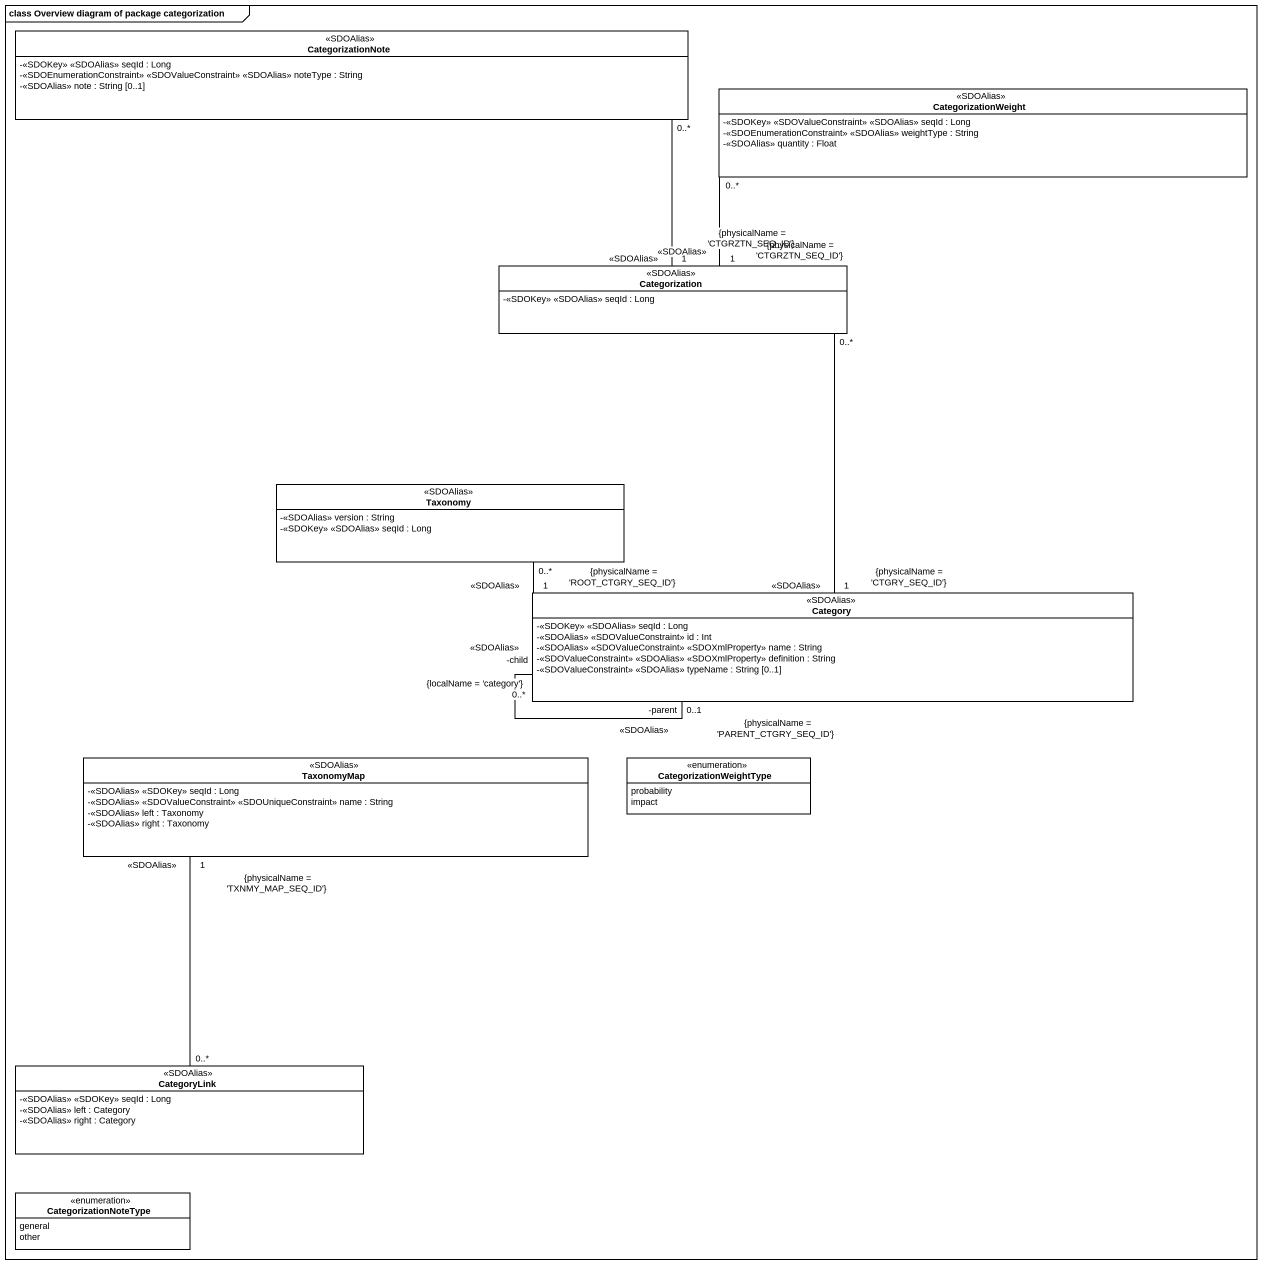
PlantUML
@startuml
mainframe class Overview diagram of package categorization
hide circle
hide empty members
skinparam classAttributeIconSize 0
class CategorizationNote <<SDOAlias>> {
  -<<SDOKey>> <<SDOAlias>> seqId : Long
  -<<SDOEnumerationConstraint>> <<SDOValueConstraint>> <<SDOAlias>> noteType : String
  -<<SDOAlias>> note : String [0..1]
}
class CategorizationWeight <<SDOAlias>> {
  -<<SDOKey>> <<SDOValueConstraint>> <<SDOAlias>> seqId : Long
  -<<SDOEnumerationConstraint>> <<SDOAlias>> weightType : String
  -<<SDOAlias>> quantity : Float
}
class Categorization <<SDOAlias>> {
  -<<SDOKey>> <<SDOAlias>> seqId : Long
}
class Taxonomy <<SDOAlias>> {
  -<<SDOAlias>> version : String
  -<<SDOKey>> <<SDOAlias>> seqId : Long
}
class Category <<SDOAlias>> {
  -<<SDOKey>> <<SDOAlias>> seqId : Long
  -<<SDOAlias>> <<SDOValueConstraint>> id : Int
  -<<SDOAlias>> <<SDOValueConstraint>> <<SDOXmlProperty>> name : String
  -<<SDOValueConstraint>> <<SDOAlias>> <<SDOXmlProperty>> definition : String
  -<<SDOValueConstraint>> <<SDOAlias>> typeName : String [0..1]
}
class TaxonomyMap <<SDOAlias>> {
  -<<SDOAlias>> <<SDOKey>> seqId : Long
  -<<SDOAlias>> <<SDOValueConstraint>> <<SDOUniqueConstraint>> name : String
  -<<SDOAlias>> left : Taxonomy
  -<<SDOAlias>> right : Taxonomy
}
enum CategorizationWeightType {
  probability
  impact
}
class CategoryLink <<SDOAlias>> {
  -<<SDOAlias>> <<SDOKey>> seqId : Long
  -<<SDOAlias>> left : Category
  -<<SDOAlias>> right : Category
}
enum CategorizationNoteType {
  general
  other
}
CategorizationNote "0..*" -- "<<SDOAlias>>\n1\n{physicalName = 'CTGRZTN_SEQ_ID'}" Categorization
Categorization "<<SDOAlias>>\n1\n{physicalName = 'CTGRZTN_SEQ_ID'}" -right- "0..*" CategorizationWeight
Categorization "0..*" -- "<<SDOAlias>>\n1\n{physicalName = 'CTGRY_SEQ_ID'}" Category
Taxonomy "0..*" -right- "<<SDOAlias>>\n1\n{physicalName = 'ROOT_CTGRY_SEQ_ID'}" Category
Category "-parent\n<<SDOAlias>>\n0..1\n{physicalName = 'PARENT_CTGRY_SEQ_ID'}" -- "-child\n<<SDOAlias>>\n0..*\n{localName = 'category'}" Category
CategoryLink "0..*" -up- "<<SDOAlias>>\n1\n{physicalName = 'TXNMY_MAP_SEQ_ID'}" TaxonomyMap
@enduml
